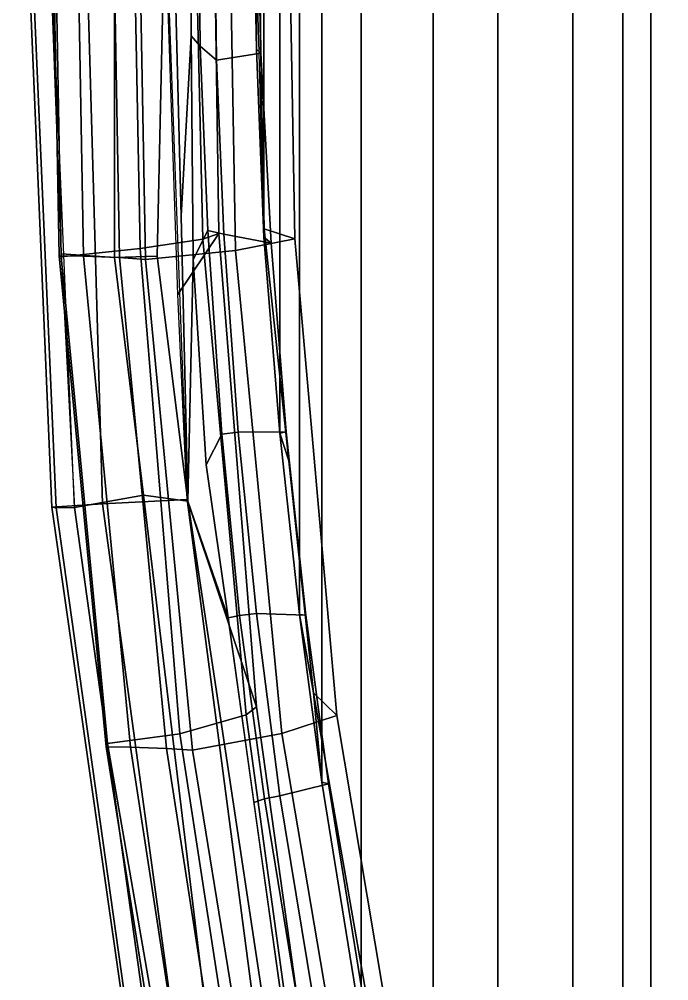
# Model space of a CAD drawing. Header units: inches. Extents: x -15.6 to 12, y -13.7 to 13.7.
# Drawn here: x -13.319 to -10.941, y -4.567 to -1.045 of the extents above; entities that cross this region are included whole.
import ezdxf

# ---------------------------------------------------------------- set-up
doc = ezdxf.new("R2010")
doc.units = ezdxf.units.IN
doc.header["$MEASUREMENT"] = 0
doc.layers.add('SEAT-FABRICBACK', color=5, linetype='Continuous')
doc.layers.add('SEAT-FRAME', color=5, linetype='Continuous')

msp = doc.modelspace()

# ---------------------------------------------------------------- linework, layer by layer
at = {"layer": 'SEAT-FABRICBACK'}
for points in [[(-10.8748, -9.0807, 38.1405), (-10.8748, 9.0807, 38.1405), (-11.0067, 8.7439, 38.3205), (-11.0067, -8.7439, 38.3205)], [(-11.1085, -8.4624, 38.4381), (-11.0067, -8.7439, 38.3205), (-11.0067, 8.7439, 38.3205), (-11.1085, 8.4624, 38.4381)], [(-11.1085, -8.4624, 38.4381), (-11.1085, 8.4624, 38.4381), (-11.2918, 7.9094, 38.6159), (-11.2918, -7.9094, 38.6159)], [(-11.5667, -6.9597, 38.84), (-11.2918, -7.9094, 38.6159), (-11.2918, 7.9094, 38.6159), (-11.5667, 6.9597, 38.84)], [(-11.5667, -6.9597, 38.84), (-11.5667, 6.9597, 38.84), (-11.803, 6.012, 39.0286), (-11.803, -6.012, 39.0286)], [(-12.0665, -4.7289, 39.2384), (-11.803, -6.012, 39.0286), (-11.803, 6.012, 39.0286), (-12.0665, 4.7289, 39.2384)], [(-12.0665, -4.7289, 39.2384), (-12.0665, 4.7289, 39.2384), (-12.211, 3.8391, 39.3488), (-12.211, -3.8391, 39.3488)], [(-12.2925, -3.2253, 39.4067), (-12.211, -3.8391, 39.3488), (-12.211, 3.8391, 39.3488), (-12.2925, 3.2253, 39.4067)], [(-12.2925, -3.2253, 39.4067), (-12.2925, 3.2253, 39.4067), (-12.3643, 2.5612, 39.4525), (-12.3643, -2.5612, 39.4525)], [(-12.4233, -1.8431, 39.4827), (-12.3643, -2.5612, 39.4525), (-12.3643, 2.5612, 39.4525), (-12.4233, 1.8431, 39.4827)], [(-12.4233, -1.8431, 39.4827), (-12.4233, 1.8431, 39.4827), (-12.4502, 1.1551, 39.4891), (-12.4502, -1.1551, 39.4891)], [(-12.4733, 0, 39.4946), (-12.4502, -1.1551, 39.4891), (-12.4502, 1.1551, 39.4891), (-12.4733, 0, 39.4946)]]:
    msp.add_3dface(points, dxfattribs=at)
at = {"layer": 'SEAT-FRAME'}
for points in [[(-13.095, 0, 39.2643), (-13.0144, -2.8199, 39.2024), (-13.2002, -2.8321, 39.5915), (-13.3191, 0, 39.6582)], [(-13.3191, 0, 39.6582), (-13.2002, -2.8321, 39.5915), (-13.1841, -2.8349, 39.8781), (-13.307, 0, 39.9824)], [(-13.307, 0, 39.9824), (-13.1841, -2.8349, 39.8781), (-13.1169, -2.8336, 40.0006), (-13.2363, 0, 40.0892)], [(-13.2363, 0, 40.0892), (-13.1659, -1.9047, 40.0369), (-12.9701, -1.9178, 40.0771), (-12.9701, 0, 40.0771)], [(-13.1999, 0, 37.2319), (-13.2077, 0, 37.0998), (-13.1733, -1.9116, 37.1238), (-13.1655, -1.9152, 37.2558)], [(-13.2077, 0, 37.0998), (-13.1183, 0, 37.0023), (-13.0839, -1.9129, 37.0263), (-13.1733, -1.9116, 37.1238)], [(-13.1999, 0, 37.2319), (-13.1655, -1.9152, 37.2558), (-12.8762, -1.8854, 37.6743), (-12.9124, 0, 37.6535)], [(-13.1183, 0, 37.0023), (-12.9861, 0, 36.9988), (-12.9517, -1.9183, 37.0228), (-13.0839, -1.9129, 37.0263)], [(-12.7037, -2.8043, 39.012), (-13.0144, -2.8199, 39.2024), (-13.095, 0, 39.2643), (-12.8078, 0, 39.1165)], [(-12.9861, 0, 36.9988), (-12.8918, 0, 37.0914), (-12.8574, -1.9245, 37.1154), (-12.9517, -1.9183, 37.0228)], [(-12.9701, 0, 40.0771), (-12.9701, -1.9178, 40.0771), (-12.814, -1.9133, 40.0444), (-12.7711, 0, 40.033)], [(-12.689, -0.0002, 38.3283), (-12.9124, 0, 37.6535), (-12.8762, -1.8854, 37.6743), (-12.6474, -1.8511, 38.3785)], [(-12.8574, -1.9245, 37.1154), (-12.8918, 0, 37.0914), (-12.5606, 0, 37.7735), (-12.527, -1.8918, 37.7822)], [(-12.7264, -1.766, 40.0131), (-12.7711, 0, 40.033), (-12.814, -1.9133, 40.0444), (-12.7016, -2.8108, 39.9696)], [(-12.6151, 0, 38.8555), (-12.5877, -1.8297, 38.8203), (-12.7387, -2.0529, 39.0471), (-12.8078, 0, 39.1165)], [(-12.6899, 0, 39.9825), (-12.7711, 0, 40.033), (-12.7264, -1.766, 40.0131), (-12.6899, -1.1058, 39.9825)], [(-12.6686, 0, 39.9368), (-12.6899, 0, 39.9825), (-12.6899, -1.1058, 39.9825), (-12.657, -1.1443, 39.9349)], [(-12.689, -0.0002, 38.3283), (-12.6474, -1.8511, 38.3785), (-12.5877, -1.8297, 38.8203), (-12.6151, 0, 38.8555)], [(-12.6109, 0, 39.9168), (-12.6686, 0, 39.9368), (-12.657, -1.1443, 39.9349), (-12.5974, -1.1945, 39.9146)], [(-12.6109, 0, 39.9168), (-12.5974, -1.1945, 39.9146), (-12.4341, -1.1695, 39.5286), (-12.4492, 0, 39.528)], [(-12.3101, -1.8491, 38.6504), (-12.527, -1.8918, 37.7822), (-12.5606, 0, 37.7735), (-12.3435, 0, 38.6583)], [(-12.4502, -1.1551, 39.4891), (-12.4733, 0, 39.4946), (-12.4492, 0, 39.528), (-12.4341, -1.1695, 39.5286)], [(-12.4578, 0, 39.4072), (-12.4733, 0, 39.4946), (-12.4233, -1.8431, 39.4827), (-12.4217, -1.813, 39.3861)], [(-12.3101, -1.8491, 38.6504), (-12.3435, 0, 38.6583), (-12.4578, 0, 39.4072), (-12.4217, -1.813, 39.3861)], [(-12.6899, -1.1058, 39.9825), (-12.7264, -1.766, 40.0131), (-12.7016, -2.8108, 39.9696), (-12.6821, -1.9245, 39.9465)], [(-12.6284, -1.8184, 39.9245), (-12.657, -1.1443, 39.9349), (-12.6899, -1.1058, 39.9825), (-12.6821, -1.9245, 39.9465)], [(-12.5697, -1.8319, 39.9034), (-12.5974, -1.1945, 39.9146), (-12.657, -1.1443, 39.9349), (-12.6284, -1.8184, 39.9245)], [(-12.4502, -1.1551, 39.4891), (-12.4341, -1.1695, 39.5286), (-12.3967, -1.8647, 39.5163), (-12.4233, -1.8431, 39.4827)], [(-12.5697, -1.8319, 39.9034), (-12.3967, -1.8647, 39.5163), (-12.4341, -1.1695, 39.5286), (-12.5974, -1.1945, 39.9146)], [(-12.4509, -3.5632, 38.6715), (-12.7037, -2.8043, 39.012), (-12.7387, -2.0529, 39.0471), (-12.5877, -1.8297, 38.8203)], [(-12.6284, -1.8184, 39.9245), (-12.6821, -1.9245, 39.9465), (-12.6343, -2.6774, 39.9294), (-12.5772, -2.5643, 39.8952)], [(-12.6474, -1.8511, 38.3785), (-12.4884, -3.5929, 38.3807), (-12.4509, -3.5632, 38.6715), (-12.5877, -1.8297, 38.8203)], [(-12.5697, -1.8319, 39.9034), (-12.6284, -1.8184, 39.9245), (-12.5772, -2.5643, 39.8952), (-12.5174, -2.5577, 39.873)], [(-12.4217, -1.813, 39.3861), (-12.4233, -1.8431, 39.4827), (-12.3643, -2.5612, 39.4525), (-12.3316, -2.6628, 39.3325)], [(-12.156, -3.595, 38.468), (-12.3101, -1.8491, 38.6504), (-12.4217, -1.813, 39.3861), (-12.2416, -3.5126, 39.2788)], [(-12.6474, -1.8511, 38.3785), (-12.8762, -1.8854, 37.6743), (-12.7313, -3.6628, 37.6948), (-12.4884, -3.5929, 38.3807)], [(-12.5697, -1.8319, 39.9034), (-12.5174, -2.5577, 39.873), (-12.3416, -2.5567, 39.4891), (-12.3967, -1.8647, 39.5163)], [(-12.156, -3.595, 38.468), (-12.3579, -3.6616, 37.8156), (-12.527, -1.8918, 37.7822), (-12.3101, -1.8491, 38.6504)], [(-12.3643, -2.5612, 39.4525), (-12.4233, -1.8431, 39.4827), (-12.3967, -1.8647, 39.5163), (-12.3416, -2.5567, 39.4891)], [(-13.1655, -1.9152, 37.2558), (-12.9956, -3.6973, 37.3582), (-12.7313, -3.6628, 37.6948), (-12.8762, -1.8854, 37.6743)], [(-12.6853, -3.7224, 37.2229), (-12.8574, -1.9245, 37.1154), (-12.527, -1.8918, 37.7822), (-12.3579, -3.6616, 37.8156)], [(-13.1655, -1.9152, 37.2558), (-13.1733, -1.9116, 37.1238), (-13.0012, -3.7095, 37.2313), (-12.9956, -3.6973, 37.3582)], [(-13.1733, -1.9116, 37.1238), (-13.0839, -1.9129, 37.0263), (-12.9118, -3.7108, 37.1338), (-13.0012, -3.7095, 37.2313)], [(-13.1169, -2.8336, 40.0006), (-12.8647, -2.7879, 40.0053), (-12.9701, -1.9178, 40.0771), (-13.1659, -1.9047, 40.0369)], [(-13.0839, -1.9129, 37.0263), (-12.9517, -1.9183, 37.0228), (-12.7796, -3.7162, 37.1303), (-12.9118, -3.7108, 37.1338)], [(-12.8647, -2.7879, 40.0053), (-12.7016, -2.8108, 39.9696), (-12.814, -1.9133, 40.0444), (-12.9701, -1.9178, 40.0771)], [(-12.9517, -1.9183, 37.0228), (-12.8574, -1.9245, 37.1154), (-12.6853, -3.7224, 37.2229), (-12.7796, -3.7162, 37.1303)], [(-12.7016, -2.8108, 39.9696), (-12.5545, -3.2375, 39.8934), (-12.6343, -2.6774, 39.9294), (-12.6821, -1.9245, 39.9465)], [(-12.6343, -2.6774, 39.9294), (-12.5545, -3.2375, 39.8934), (-12.5126, -3.2286, 39.8524), (-12.5772, -2.5643, 39.8952)], [(-12.4502, -3.2211, 39.8279), (-12.5174, -2.5577, 39.873), (-12.5772, -2.5643, 39.8952), (-12.5126, -3.2286, 39.8524)], [(-12.4502, -3.2211, 39.8279), (-12.2695, -3.2279, 39.4421), (-12.3416, -2.5567, 39.4891), (-12.5174, -2.5577, 39.873)], [(-12.3643, -2.5612, 39.4525), (-12.3416, -2.5567, 39.4891), (-12.2695, -3.2279, 39.4421), (-12.2925, -3.2253, 39.4067)], [(-12.2416, -3.5126, 39.2788), (-12.3316, -2.6628, 39.3325), (-12.3643, -2.5612, 39.4525), (-12.2925, -3.2253, 39.4067)], [(-13.1169, -2.8336, 40.0006), (-12.806, -5.0703, 39.7698), (-12.6442, -4.6089, 39.8551), (-12.8647, -2.7879, 40.0053)], [(-12.7037, -2.8043, 39.012), (-12.4091, -5.0517, 38.7554), (-12.7083, -5.0633, 38.9691), (-13.0144, -2.8199, 39.2024)], [(-12.8647, -2.7879, 40.0053), (-12.6442, -4.6089, 39.8551), (-12.4261, -4.6413, 39.798), (-12.7016, -2.8108, 39.9696)], [(-12.4509, -3.5632, 38.6715), (-12.1951, -5.3889, 38.448), (-12.4091, -5.0517, 38.7554), (-12.7037, -2.8043, 39.012)], [(-12.3606, -4.6258, 39.7594), (-12.5545, -3.2375, 39.8934), (-12.7016, -2.8108, 39.9696), (-12.4261, -4.6413, 39.798)], [(-12.7083, -5.0633, 38.9691), (-12.8805, -5.0707, 39.3653), (-13.2002, -2.8321, 39.5915), (-13.0144, -2.8199, 39.2024)], [(-12.8805, -5.0707, 39.3653), (-12.8704, -5.0718, 39.6491), (-13.1841, -2.8349, 39.8781), (-13.2002, -2.8321, 39.5915)], [(-12.8704, -5.0718, 39.6491), (-12.806, -5.0703, 39.7698), (-13.1169, -2.8336, 40.0006), (-13.1841, -2.8349, 39.8781)], [(-12.46, -3.9143, 39.8281), (-12.4216, -3.9005, 39.7896), (-12.5126, -3.2286, 39.8524), (-12.5545, -3.2375, 39.8934)], [(-12.4502, -3.2211, 39.8279), (-12.5126, -3.2286, 39.8524), (-12.4216, -3.9005, 39.7896), (-12.3646, -3.8891, 39.7695)], [(-12.4502, -3.2211, 39.8279), (-12.3646, -3.8891, 39.7695), (-12.1871, -3.8449, 39.3833), (-12.2695, -3.2279, 39.4421)], [(-12.211, -3.8391, 39.3488), (-12.2925, -3.2253, 39.4067), (-12.2695, -3.2279, 39.4421), (-12.1871, -3.8449, 39.3833)], [(-12.2416, -3.5126, 39.2788), (-12.2925, -3.2253, 39.4067), (-12.211, -3.8391, 39.3488), (-12.2416, -3.5126, 39.2788)], [(-11.8511, -5.4132, 38.4467), (-12.156, -3.595, 38.468), (-12.2416, -3.5126, 39.2788), (-11.9211, -5.3484, 39.0549)], [(-12.2416, -3.5126, 39.2788), (-12.211, -3.8391, 39.3488), (-12.0665, -4.7289, 39.2384), (-11.9211, -5.3484, 39.0549)], [(-12.4884, -3.5929, 38.3807), (-12.2383, -5.416, 38.1804), (-12.1951, -5.3889, 38.448), (-12.4509, -3.5632, 38.6715)], [(-12.4884, -3.5929, 38.3807), (-12.7313, -3.6628, 37.6948), (-12.455, -5.4534, 37.7624), (-12.2383, -5.416, 38.1804)], [(-11.8511, -5.4132, 38.4467), (-12.0513, -5.4685, 37.8669), (-12.3579, -3.6616, 37.8156), (-12.156, -3.595, 38.468)], [(-12.3936, -5.51, 37.3669), (-12.6853, -3.7224, 37.2229), (-12.3579, -3.6616, 37.8156), (-12.0513, -5.4685, 37.8669)], [(-12.9956, -3.6973, 37.3582), (-13.0012, -3.7095, 37.2313), (-12.7205, -5.482, 37.4081), (-12.6884, -5.4699, 37.5307)], [(-12.9956, -3.6973, 37.3582), (-12.6884, -5.4699, 37.5307), (-12.455, -5.4534, 37.7624), (-12.7313, -3.6628, 37.6948)], [(-13.0012, -3.7095, 37.2313), (-12.9118, -3.7108, 37.1338), (-12.6381, -5.4956, 37.3103), (-12.7205, -5.482, 37.4081)], [(-12.9118, -3.7108, 37.1338), (-12.7796, -3.7162, 37.1303), (-12.5008, -5.5215, 37.3075), (-12.6381, -5.4956, 37.3103)], [(-12.7796, -3.7162, 37.1303), (-12.6853, -3.7224, 37.2229), (-12.3936, -5.51, 37.3669), (-12.5008, -5.5215, 37.3075)], [(-12.205, -4.8586, 39.6495), (-12.0439, -4.7284, 39.2746), (-12.1871, -3.8449, 39.3833), (-12.3646, -3.8891, 39.7695)], [(-12.211, -3.8391, 39.3488), (-12.1871, -3.8449, 39.3833), (-12.0439, -4.7284, 39.2746), (-12.0665, -4.7289, 39.2384)], [(-12.46, -3.9143, 39.8281), (-12.3606, -4.6258, 39.7594), (-12.2622, -4.872, 39.6683), (-12.4216, -3.9005, 39.7896)], [(-12.205, -4.8586, 39.6495), (-12.3646, -3.8891, 39.7695), (-12.4216, -3.9005, 39.7896), (-12.2622, -4.872, 39.6683)]]:
    msp.add_3dface(points, dxfattribs=at)

doc.saveas('drawing.dxf')
